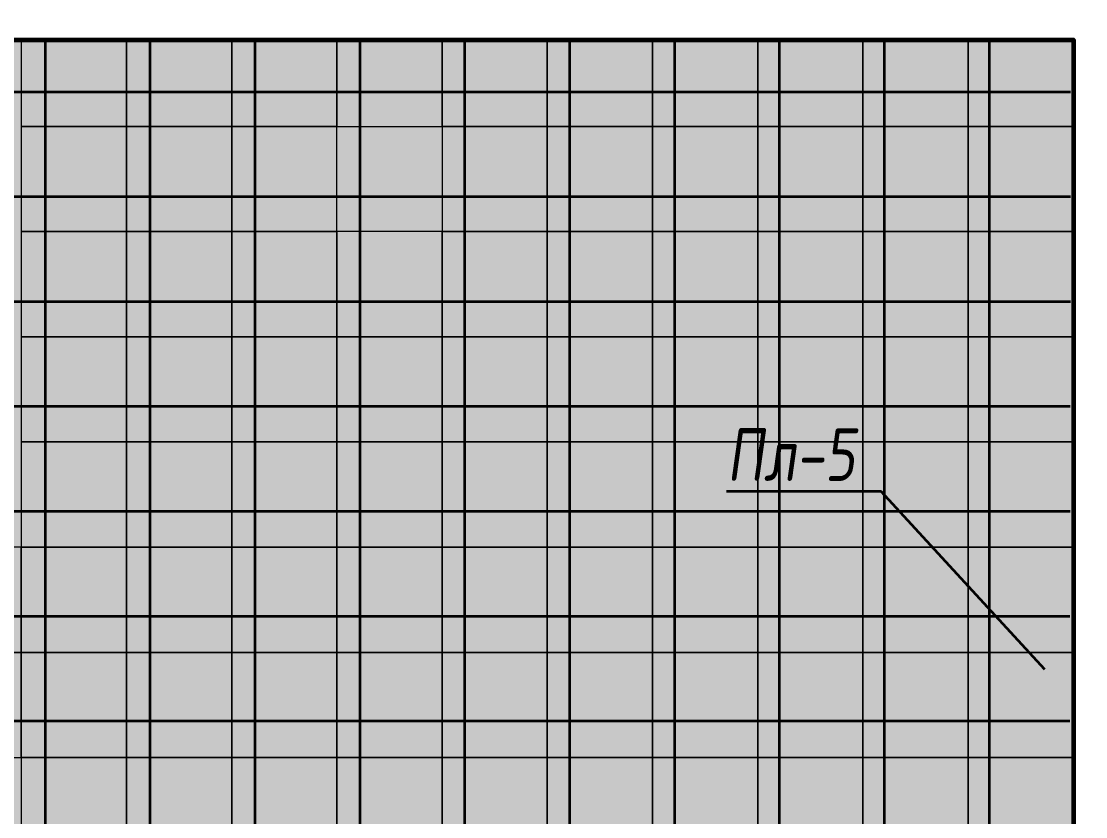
# Model space of a CAD drawing. Header units: millimetres. Extents: x -510890 to 418982, y -118257 to 141350.
# Drawn here: x -64546 to -59487, y 167 to 3948 of the extents above; entities that cross this region are included whole.
import ezdxf
from ezdxf import colors
from ezdxf.entities.mleader import LeaderData, LeaderLine
from ezdxf.math import Vec2, Vec3

# ---------------------------------------------------------------- set-up
doc = ezdxf.new("R2010")
doc.units = ezdxf.units.MM
doc.layers.add('АР_Площадь контур', color=220, linetype='Continuous', lineweight=35, plot=False)
doc.styles.add('Архитект', font='isocpeur.ttf', dxfattribs={"width": 0.8, "oblique": 8})

msp = doc.modelspace()

# ---------------------------------------------------------------- hatches: boundary and pattern name
at = {"layer": 'АР_Площадь контур', "lineweight": 5, "ltscale": 300, "transparency": 33554687}
h = msp.add_hatch(color=252, dxfattribs=at)
h.dxf.hatch_style = 1
h.paths.add_polyline_path([(-66045.9, 3948.1), (-66545.9, 3948.1)], flags=17)
h.paths.add_polyline_path([(-65045.9, 2948.1), (-65545.9, 2948.1)], flags=17)
h.paths.add_polyline_path([(-64545.9, 3448.1), (-65045.9, 3448.1), (-65045.9, 2448.1), (-64545.9, 2448.1)])
h.paths.add_polyline_path([(-64545.9, 2448.1), (-65045.9, 2448.1), (-65045.9, 1948.1), (-64545.9, 1948.1)])
h.paths.add_polyline_path([(-64045.9, 2448.1), (-64545.9, 2448.1), (-64545.9, 1948.1), (-64045.9, 1948.1)])
h.paths.add_polyline_path([(-64045.9, 1948.1), (-64545.9, 1948.1)], flags=17)
h.paths.add_polyline_path([(-63545.9, 2448.1), (-64045.9, 2448.1), (-64045.9, 1448.1), (-63545.9, 1448.1)])
h.paths.add_polyline_path([(-63045.9, 948.1), (-63545.9, 948.1)], flags=17)
at = {"layer": 'АР_Площадь контур', "true_color": 0x000000, "transparency": 33554687}
h = msp.add_hatch(dxfattribs=at)
h.set_pattern_fill('ANSI37', color=18, scale=157, angle=45, style=0)
h.set_pattern_definition([(90, (-46985.16, -81626.3), (-498.475, 0), []), (180, (-46985.16, -81626.3), (-6e-14, -498.475), [])])
h.paths.add_polyline_path([(-59573.5, -7966.3), (-68190.9, -7971.6), (-68175.9, -7690.6), (-68375.9, -7690.6), (-68375.9, -6560.6), (-67775.9, -6560.6), (-67775.9, -6110.6), (-68375.9, -6110.6), (-68375.9, -4552.6), (-68375.9, -3312.6), (-68375.9, 169.4), (-68045.9, 169.4), (-68045.9, 3859.4), (-59558.5, 3862.5)])
at = {"layer": 'АР_Площадь контур', "lineweight": 5, "ltscale": 300, "true_color": 0x828487, "transparency": 33554687}
h = msp.add_hatch(color=252, dxfattribs=at)
h.dxf.hatch_style = 1
h.paths.add_polyline_path([(-64545.9, 3448.1), (-65045.9, 3448.1)])
h.paths.add_polyline_path([(-64045.9, 2948.1), (-64545.9, 2948.1), (-64545.9, 2448.1), (-64045.9, 2448.1)])
h.paths.add_polyline_path([(-63045.9, 2948.1), (-64045.9, 2948.1), (-64045.9, 2448.1), (-63045.9, 2448.1)])
h.paths.add_polyline_path([(-63545.9, 2448.1), (-63545.9, 1948.1)], flags=17)
h.paths.add_polyline_path([(-63045.9, 2395.6), (-63045.9, 2448.1), (-63382, 2448.1), (-63545.9, 2448.1), (-63545.9, 1948.1), (-63045.9, 1948.1)])
h.paths.add_polyline_path([(-63045.9, 1948.1), (-63545.9, 1948.1), (-63545.9, 1448.1), (-63045.9, 1448.1)])
h.paths.add_polyline_path([(-62045.9, 1948.1), (-63045.9, 1948.1), (-63045.9, 1448.1), (-62045.9, 1448.1)])
h.paths.add_polyline_path([(-64045.9, 3859.4), (-64545.9, 3859.4), (-64545.9, 2948.1), (-64045.9, 2948.1)])
h.paths.add_polyline_path([(-64545.9, 3859.4), (-65045.9, 3859.4), (-65045.9, 3448.1), (-64545.9, 3448.1)])
at = {"layer": 'АР_Площадь контур', "lineweight": 5, "ltscale": 300, "true_color": 0xb8b9bc, "transparency": 33554687}
h = msp.add_hatch(color=9, dxfattribs=at)
h.dxf.hatch_style = 1
h.paths.add_polyline_path([(-63545.9, 3859.4), (-64045.9, 3859.4), (-64045.9, 3448.1), (-63545.9, 3448.1)])
at = {"layer": 'АР_Площадь контур', "lineweight": 5, "ltscale": 300, "transparency": 33554687}
h = msp.add_hatch(color=252, dxfattribs=at)
h.dxf.hatch_style = 1
h.paths.add_polyline_path([(-63045.9, 3859.4), (-63545.9, 3859.4), (-63545.9, 3448.1), (-63045.9, 3448.1)])
h = msp.add_hatch(color=252, dxfattribs=at)
h.dxf.hatch_style = 1
h.paths.add_polyline_path([(-62545.9, 3859.4), (-63045.9, 3859.4), (-63045.9, 3448.1), (-62545.9, 3448.1)])
h = msp.add_hatch(color=252, dxfattribs=at)
h.dxf.hatch_style = 1
h.paths.add_polyline_path([(-62045.9, 3859.4), (-62545.9, 3859.4), (-62545.9, 2948.1), (-62045.9, 2948.1)])
at = {"layer": 'АР_Площадь контур', "lineweight": 5, "ltscale": 300, "true_color": 0x828487, "transparency": 33554687}
h = msp.add_hatch(color=252, dxfattribs=at)
h.dxf.hatch_style = 1
h.paths.add_polyline_path([(-61545.9, 3859.4), (-62045.9, 3859.4), (-62045.9, 3448.1), (-61545.9, 3448.1)])
at = {"layer": 'АР_Площадь контур', "lineweight": 5, "ltscale": 300, "true_color": 0xb8b9bc, "transparency": 33554687}
h = msp.add_hatch(color=9, dxfattribs=at)
h.dxf.hatch_style = 1
h.paths.add_polyline_path([(-61045.9, 3859.4), (-61545.9, 3859.4), (-61545.9, 3448.1), (-61045.9, 3448.1)])
h = msp.add_hatch(color=9, dxfattribs=at)
h.dxf.hatch_style = 1
h.paths.add_polyline_path([(-60545.9, 3859.4), (-61045.9, 3859.4), (-61045.9, 3448.1), (-60545.9, 3448.1)])
h = msp.add_hatch(color=9, dxfattribs=at)
h.dxf.hatch_style = 1
h.paths.add_polyline_path([(-60045.9, 3859.4), (-60545.9, 3859.4), (-60545.9, 2948.1), (-60045.9, 2948.1)])
at = {"layer": 'АР_Площадь контур', "lineweight": 5, "ltscale": 300, "transparency": 33554687}
h = msp.add_hatch(color=252, dxfattribs=at)
h.dxf.hatch_style = 1
h.paths.add_polyline_path([(-59545.9, 3859.4), (-60045.9, 3859.4), (-60045.9, 3448.1), (-59545.9, 3448.1)])
at = {"layer": 'АР_Площадь контур', "lineweight": 5, "ltscale": 300, "true_color": 0xb8b9bc, "transparency": 33554687}
h = msp.add_hatch(color=9, dxfattribs=at)
h.dxf.hatch_style = 1
h.paths.add_polyline_path([(-63545.9, 3448.1), (-64045.9, 3448.1), (-64045.9, 2948.1), (-63545.9, 2948.1)])
h = msp.add_hatch(color=9, dxfattribs=at)
h.dxf.hatch_style = 1
h.paths.add_polyline_path([(-63045.9, 3448.1), (-63545.9, 3448.1), (-63545.9, 2948.1), (-63045.9, 2948.1)])
h = msp.add_hatch(color=9, dxfattribs=at)
h.dxf.hatch_style = 1
h.paths.add_polyline_path([(-62545.9, 3448.1), (-63045.9, 3448.1), (-63045.9, 2948.1), (-62545.9, 2948.1)])
at = {"layer": 'АР_Площадь контур', "lineweight": 5, "ltscale": 300, "true_color": 0x828487, "transparency": 33554687}
h = msp.add_hatch(color=252, dxfattribs=at)
h.dxf.hatch_style = 1
h.paths.add_polyline_path([(-61545.9, 3448.1), (-62045.9, 3448.1), (-62045.9, 2948.1), (-61545.9, 2948.1)])
h = msp.add_hatch(color=252, dxfattribs=at)
h.dxf.hatch_style = 1
h.paths.add_polyline_path([(-61045.9, 3448.1), (-61545.9, 3448.1), (-61545.9, 2948.1), (-61045.9, 2948.1)])
h = msp.add_hatch(color=252, dxfattribs=at)
h.dxf.hatch_style = 1
h.paths.add_polyline_path([(-60545.9, 3448.1), (-61045.9, 3448.1), (-61045.9, 2948.1), (-60545.9, 2948.1)])
at = {"layer": 'АР_Площадь контур', "lineweight": 5, "ltscale": 300, "transparency": 33554687}
h = msp.add_hatch(color=252, dxfattribs=at)
h.dxf.hatch_style = 1
h.paths.add_polyline_path([(-59545.9, 3448.1), (-60045.9, 3448.1), (-60045.9, 2948.1), (-59545.9, 2948.1)])
at = {"layer": 'АР_Площадь контур', "lineweight": 5, "ltscale": 300, "true_color": 0xb8b9bc, "transparency": 33554687}
h = msp.add_hatch(color=9, dxfattribs=at)
h.dxf.hatch_style = 1
h.paths.add_polyline_path([(-62545.9, 2948.1), (-63045.9, 2948.1), (-63045.9, 2448.1), (-62545.9, 2448.1)])
at = {"layer": 'АР_Площадь контур', "lineweight": 5, "ltscale": 300, "transparency": 33554687}
h = msp.add_hatch(color=252, dxfattribs=at)
h.dxf.hatch_style = 1
h.paths.add_polyline_path([(-62045.9, 2948.1), (-62545.9, 2948.1), (-62545.9, 2448.1), (-62045.9, 2448.1)])
h = msp.add_hatch(color=252, dxfattribs=at)
h.dxf.hatch_style = 1
h.paths.add_polyline_path([(-61545.9, 2948.1), (-62045.9, 2948.1), (-62045.9, 2448.1), (-61545.9, 2448.1)])
h = msp.add_hatch(color=252, dxfattribs=at)
h.dxf.hatch_style = 1
h.paths.add_polyline_path([(-61045.9, 2948.1), (-61545.9, 2948.1), (-61545.9, 1948.1), (-61045.9, 1948.1)])
at = {"layer": 'АР_Площадь контур', "lineweight": 5, "ltscale": 300, "true_color": 0x828487, "transparency": 33554687}
h = msp.add_hatch(color=252, dxfattribs=at)
h.dxf.hatch_style = 1
h.paths.add_polyline_path([(-60545.9, 2948.1), (-61045.9, 2948.1), (-61045.9, 2448.1), (-60545.9, 2448.1)])
at = {"layer": 'АР_Площадь контур', "lineweight": 5, "ltscale": 300, "true_color": 0xb8b9bc, "transparency": 33554687}
h = msp.add_hatch(color=9, dxfattribs=at)
h.dxf.hatch_style = 1
h.paths.add_polyline_path([(-60045.9, 2948.1), (-60545.9, 2948.1), (-60545.9, 2448.1), (-60045.9, 2448.1)])
h = msp.add_hatch(color=9, dxfattribs=at)
h.dxf.hatch_style = 1
h.paths.add_polyline_path([(-59545.9, 2948.1), (-60045.9, 2948.1), (-60045.9, 2448.1), (-59545.9, 2448.1)])
h = msp.add_hatch(color=9, dxfattribs=at)
h.dxf.hatch_style = 1
h.paths.add_polyline_path([(-62545.9, 2448.1), (-63045.9, 2448.1), (-63045.9, 1948.1), (-62545.9, 1948.1)])
h = msp.add_hatch(color=9, dxfattribs=at)
h.dxf.hatch_style = 1
h.paths.add_polyline_path([(-62045.9, 2448.1), (-62545.9, 2448.1), (-62545.9, 1948.1), (-62045.9, 1948.1)])
h = msp.add_hatch(color=9, dxfattribs=at)
h.dxf.hatch_style = 1
h.paths.add_polyline_path([(-61545.9, 2448.1), (-62045.9, 2448.1), (-62045.9, 1948.1), (-61545.9, 1948.1)])
at = {"layer": 'АР_Площадь контур', "lineweight": 5, "ltscale": 300, "true_color": 0x828487, "transparency": 33554687}
h = msp.add_hatch(color=252, dxfattribs=at)
h.dxf.hatch_style = 1
h.paths.add_polyline_path([(-60545.9, 2448.1), (-61045.9, 2448.1), (-61045.9, 1948.1), (-60545.9, 1948.1)])
h = msp.add_hatch(color=252, dxfattribs=at)
h.dxf.hatch_style = 1
h.paths.add_polyline_path([(-60045.9, 2448.1), (-60545.9, 2448.1), (-60545.9, 1948.1), (-60045.9, 1948.1)])
h = msp.add_hatch(color=252, dxfattribs=at)
h.dxf.hatch_style = 1
h.paths.add_polyline_path([(-59545.9, 2448.1), (-60045.9, 2448.1), (-60045.9, 1948.1), (-59545.9, 1948.1)])
at = {"layer": 'АР_Площадь контур', "lineweight": 5, "ltscale": 300, "true_color": 0xc7c8ca, "transparency": 33554687}
h = msp.add_hatch(color=9, dxfattribs=at)
h.dxf.hatch_style = 1
h.paths.add_polyline_path([(-65046.1, 1448.2), (-64646.2, 1448.1), (-64045.9, 1448.1), (-64045.9, 1948.1), (-65045.9, 1948.1), (-65045.9, 1796.8)])
at = {"layer": 'АР_Площадь контур', "lineweight": 5, "ltscale": 300, "true_color": 0xb8b9bc, "transparency": 33554687}
h = msp.add_hatch(color=9, dxfattribs=at)
h.dxf.hatch_style = 1
h.paths.add_polyline_path([(-61545.9, 1948.1), (-62045.9, 1948.1), (-62045.9, 1448.1), (-61545.9, 1448.1)])
at = {"layer": 'АР_Площадь контур', "lineweight": 5, "ltscale": 300, "transparency": 33554687}
h = msp.add_hatch(color=252, dxfattribs=at)
h.dxf.hatch_style = 1
h.paths.add_polyline_path([(-61045.9, 1948.1), (-61545.9, 1948.1), (-61545.9, 1448.1), (-61045.9, 1448.1)])
h = msp.add_hatch(color=252, dxfattribs=at)
h.dxf.hatch_style = 1
h.paths.add_polyline_path([(-60045.9, 1948.1), (-61045.9, 1948.1), (-61045.9, 1448.1), (-60045.9, 1448.1)])
at = {"layer": 'АР_Площадь контур', "lineweight": 5, "ltscale": 300, "true_color": 0x828487, "transparency": 33554687}
h = msp.add_hatch(color=252, dxfattribs=at)
h.dxf.hatch_style = 1
h.paths.add_polyline_path([(-59545.9, 1948.1), (-60045.9, 1948.1), (-60045.9, 1448.1), (-59545.9, 1448.1)])
h = msp.add_hatch(color=252, dxfattribs=at)
h.dxf.hatch_style = 1
h.paths.add_polyline_path([(-59545.9, -4051.9), (-60045.9, -4051.9), (-60045.9, -4551.9), (-59545.9, -4551.9)])
h.paths.add_polyline_path([(-59545.9, -3551.9), (-60045.9, -3551.9), (-60045.9, -4051.9), (-59545.9, -4051.9)])
h.paths.add_polyline_path([(-60045.9, -3551.9), (-60545.9, -3551.9), (-60545.9, -4051.9), (-60045.9, -4051.9)])
h.paths.add_polyline_path([(-60545.9, -3551.9), (-61045.9, -3551.9), (-61045.9, -4051.9), (-60545.9, -4051.9)])
h.paths.add_polyline_path([(-60545.9, -3051.9), (-61045.9, -3051.9), (-61045.9, -3551.9), (-60545.9, -3551.9)])
h.paths.add_polyline_path([(-60545.9, -2551.9), (-61045.9, -2551.9), (-61045.9, -3051.9), (-60545.9, -3051.9)])
h.paths.add_polyline_path([(-61045.9, -2551.9), (-61545.9, -2551.9), (-61545.9, -3051.9), (-61045.9, -3051.9)])
h.paths.add_polyline_path([(-61545.9, -2551.9), (-62045.9, -2551.9), (-62045.9, -3051.9), (-61545.9, -3051.9)])
h.paths.add_polyline_path([(-61545.9, -2051.9), (-62045.9, -2051.9), (-62045.9, -2551.9), (-61545.9, -2551.9)])
h.paths.add_polyline_path([(-61545.9, -1551.9), (-62045.9, -1551.9), (-62045.9, -2051.9), (-61545.9, -2051.9)])
h.paths.add_polyline_path([(-62545.9, -1551.9), (-63045.9, -1551.9), (-63045.9, -2051.9), (-62545.9, -2051.9)])
h.paths.add_polyline_path([(-62545.9, -1051.9), (-63045.9, -1051.9), (-63045.9, -1551.9), (-62545.9, -1551.9)])
h.paths.add_polyline_path([(-62545.9, -551.9), (-63045.9, -551.9), (-63045.9, -1051.9), (-62545.9, -1051.9)])
h.paths.add_polyline_path([(-63045.9, -551.9), (-63545.9, -551.9), (-63545.9, -1051.9), (-63045.9, -1051.9)])
h.paths.add_polyline_path([(-63545.9, -551.9), (-64045.9, -551.9), (-64045.9, -1051.9), (-63545.9, -1051.9)])
h.paths.add_polyline_path([(-63545.9, -51.9), (-64045.9, -51.9), (-64045.9, -551.9), (-63545.9, -551.9)])
h.paths.add_polyline_path([(-63545.9, 448.1), (-64045.9, 448.1), (-64045.9, -51.9), (-63545.9, -51.9)])
h.paths.add_polyline_path([(-64045.9, 448.1), (-64545.9, 448.1), (-64545.9, -51.9), (-64045.9, -51.9)])
h.paths.add_polyline_path([(-64545.9, 448.1), (-65045.9, 448.1), (-65045.9, -51.9), (-64545.9, -51.9)])
h.paths.add_polyline_path([(-64545.9, 948.1), (-65045.9, 948.1), (-65045.9, 448.1), (-64545.9, 448.1)])
h.paths.add_polyline_path([(-64545.9, 1378.9), (-65045.9, 1378.9), (-65045.9, 948.1), (-64545.9, 948.1)])
h.paths.add_polyline_path([(-64545.9, 1448.1), (-65045.9, 1448.1), (-65045.9, 1378.9), (-64545.9, 1378.9)])
h.paths.add_polyline_path([(-62095.9, -1690.6), (-62095.9, -2051.9), (-62045.9, -2051.9), (-62045.9, -1551.9), (-62545.9, -1551.9), (-62545.9, -2051.9), (-62495.9, -2051.9), (-62495.9, -1690.6)])
at = {"layer": 'АР_Площадь контур', "lineweight": 5, "ltscale": 300, "true_color": 0xb8b9bc, "transparency": 33554687}
h = msp.add_hatch(color=9, dxfattribs=at)
h.dxf.hatch_style = 1
h.paths.add_polyline_path([(-64045.9, 1448.1), (-64545.9, 1448.1), (-64545.9, 948.1), (-64045.9, 948.1)])
at = {"layer": 'АР_Площадь контур', "lineweight": 5, "ltscale": 300, "transparency": 33554687}
h = msp.add_hatch(color=252, dxfattribs=at)
h.dxf.hatch_style = 1
h.paths.add_polyline_path([(-63545.9, 1448.1), (-64045.9, 1448.1), (-64045.9, 1378.9), (-63545.9, 1378.9)])
h = msp.add_hatch(color=252, dxfattribs=at)
h.dxf.hatch_style = 1
h.paths.add_polyline_path([(-63045.9, 1448.1), (-63545.9, 1448.1), (-63545.9, 1378.9), (-63045.9, 1378.9)])
h = msp.add_hatch(color=252, dxfattribs=at)
h.dxf.hatch_style = 1
h.paths.add_polyline_path([(-62545.9, 1448.1), (-63045.9, 1448.1), (-63045.9, 1378.9), (-62545.9, 1378.9)])
at = {"layer": 'АР_Площадь контур', "lineweight": 5, "ltscale": 300, "true_color": 0x828487, "transparency": 33554687}
h = msp.add_hatch(color=252, dxfattribs=at)
h.dxf.hatch_style = 1
h.paths.add_polyline_path([(-62046, 1448.1), (-62546, 1448.1), (-62546, 1378.9), (-62046, 1378.9)])
at = {"layer": 'АР_Площадь контур', "lineweight": 5, "ltscale": 300, "true_color": 0xb8b9bc, "transparency": 33554687}
h = msp.add_hatch(color=9, dxfattribs=at)
h.dxf.hatch_style = 1
h.paths.add_polyline_path([(-61545.9, 1448.1), (-62045.9, 1448.1), (-62045.9, 948.1), (-61545.9, 948.1)])
h = msp.add_hatch(color=9, dxfattribs=at)
h.dxf.hatch_style = 1
h.paths.add_polyline_path([(-61045.9, 1448.1), (-61545.9, 1448.1), (-61545.9, 948.1), (-61045.9, 948.1)])
h = msp.add_hatch(color=9, dxfattribs=at)
h.dxf.hatch_style = 1
h.paths.add_polyline_path([(-60545.9, 1448.1), (-61045.9, 1448.1), (-61045.9, 448.1), (-60545.9, 448.1)])
at = {"layer": 'АР_Площадь контур', "lineweight": 5, "ltscale": 300, "transparency": 33554687}
h = msp.add_hatch(color=252, dxfattribs=at)
h.dxf.hatch_style = 1
h.paths.add_polyline_path([(-60045.9, 1448.1), (-60545.9, 1448.1), (-60545.9, 1378.9), (-60045.9, 1378.9)])
at = {"layer": 'АР_Площадь контур', "lineweight": 5, "ltscale": 300, "true_color": 0x828487, "transparency": 33554687}
h = msp.add_hatch(color=252, dxfattribs=at)
h.dxf.hatch_style = 1
h.paths.add_polyline_path([(-59545.9, 1448.1), (-60045.9, 1448.1), (-60045.9, 1378.9), (-59545.9, 1378.9)])
at = {"layer": 'АР_Площадь контур', "lineweight": 5, "ltscale": 300, "transparency": 33554687}
h = msp.add_hatch(color=252, dxfattribs=at)
h.dxf.hatch_style = 1
h.paths.add_polyline_path([(-63545.9, 1378.9), (-64045.9, 1378.9), (-64045.9, 948.1), (-63545.9, 948.1)])
h = msp.add_hatch(color=252, dxfattribs=at)
h.dxf.hatch_style = 1
h.paths.add_polyline_path([(-63045.9, 1378.9), (-63545.9, 1378.9), (-63545.9, 948.1), (-63045.9, 948.1)])
h = msp.add_hatch(color=252, dxfattribs=at)
h.dxf.hatch_style = 1
h.paths.add_polyline_path([(-62545.9, 1378.9), (-63045.9, 1378.9), (-63045.9, 948.1), (-62545.9, 948.1)])
at = {"layer": 'АР_Площадь контур', "lineweight": 5, "ltscale": 300, "true_color": 0x828487, "transparency": 33554687}
h = msp.add_hatch(color=252, dxfattribs=at)
h.dxf.hatch_style = 1
h.paths.add_polyline_path([(-62046, 1378.9), (-62546, 1378.9), (-62546, 948.1), (-62046, 948.1)])
at = {"layer": 'АР_Площадь контур', "lineweight": 5, "ltscale": 300, "transparency": 33554687}
h = msp.add_hatch(color=252, dxfattribs=at)
h.dxf.hatch_style = 1
h.paths.add_polyline_path([(-60045.9, 1378.9), (-60545.9, 1378.9), (-60545.9, 948.1), (-60045.9, 948.1)])
at = {"layer": 'АР_Площадь контур', "lineweight": 5, "ltscale": 300, "true_color": 0x828487, "transparency": 33554687}
h = msp.add_hatch(color=252, dxfattribs=at)
h.dxf.hatch_style = 1
h.paths.add_polyline_path([(-59545.9, 1378.9), (-60045.9, 1378.9), (-60045.9, 948.1), (-59545.9, 948.1)])
at = {"layer": 'АР_Площадь контур', "lineweight": 5, "ltscale": 300, "true_color": 0xb8b9bc, "transparency": 33554687}
h = msp.add_hatch(color=9, dxfattribs=at)
h.dxf.hatch_style = 1
h.paths.add_polyline_path([(-64045.9, 948.1), (-64545.9, 948.1), (-64545.9, 448.1), (-64045.9, 448.1)])
h = msp.add_hatch(color=9, dxfattribs=at)
h.dxf.hatch_style = 1
h.paths.add_polyline_path([(-63545.9, 948.1), (-64045.9, 948.1), (-64045.9, 448.1), (-63545.9, 448.1)])
h = msp.add_hatch(color=9, dxfattribs=at)
h.dxf.hatch_style = 1
h.paths.add_polyline_path([(-63045.9, 948.1), (-63545.9, 948.1), (-63545.9, -51.9), (-63045.9, -51.9)])
at = {"layer": 'АР_Площадь контур', "lineweight": 5, "ltscale": 300, "transparency": 33554687}
h = msp.add_hatch(color=252, dxfattribs=at)
h.dxf.hatch_style = 1
h.paths.add_polyline_path([(-62545.9, 948.1), (-63045.9, 948.1), (-63045.9, 448.1), (-62545.9, 448.1)])
at = {"layer": 'АР_Площадь контур', "lineweight": 5, "ltscale": 300, "true_color": 0x828487, "transparency": 33554687}
h = msp.add_hatch(color=252, dxfattribs=at)
h.dxf.hatch_style = 1
h.paths.add_polyline_path([(-62046, 948.1), (-62546, 948.1), (-62546, 448.1), (-62046, 448.1)])
h = msp.add_hatch(color=252, dxfattribs=at)
h.dxf.hatch_style = 1
h.paths.add_polyline_path([(-61546, 948.1), (-62046, 948.1), (-62046, 448.1), (-61546, 448.1)])
h = msp.add_hatch(color=252, dxfattribs=at)
h.dxf.hatch_style = 1
h.paths.add_polyline_path([(-61046, 948.1), (-61546, 948.1), (-61546, 448.1), (-61046, 448.1)])
at = {"layer": 'АР_Площадь контур', "lineweight": 5, "ltscale": 300, "transparency": 33554687}
h = msp.add_hatch(color=252, dxfattribs=at)
h.dxf.hatch_style = 1
h.paths.add_polyline_path([(-60045.9, 948.1), (-60545.9, 948.1), (-60545.9, 448.1), (-60045.9, 448.1)])
h = msp.add_hatch(color=252, dxfattribs=at)
h.dxf.hatch_style = 1
h.paths.add_polyline_path([(-59545.9, 948.1), (-60045.9, 948.1), (-60045.9, 448.1), (-59545.9, 448.1)])
at = {"layer": 'АР_Площадь контур', "true_color": 0x000000, "transparency": 33554687}
h = msp.add_hatch(dxfattribs=at)
h.set_pattern_fill('ANSI37', color=18, scale=157, angle=45, style=0)
h.set_pattern_definition([(90, (2999.9, -126491.3), (-498.475, 0), []), (180, (2999.9, -126491.3), (-6e-14, -498.475), [])])
h.paths.add_polyline_path([(-72318.8, -8090.6), (-72318.8, -13690.6), (-62095.9, -13690.6), (-62095.9, -13690.6), (-62095.9, -24584.8), (-59546, -24584.8), (-59546, -20121.9), (-58736, -20121.9, 0.371959), (-50060.9, -11580.6), (-50060.9, -10640.6), (-44215.9, -10640.6), (-44215.9, -8090.6), (-44495.9, -8090.6), (-44495.9, -7690.6), (-44215.9, -7690.6), (-44215.9, -4675.7), (-44965.9, -4675.7), (-44965.9, -1940.6), (-46605.9, -1940.6), (-46605.9, 859.4), (-56095.9, 859.4), (-56095.9, -1970.6), (-50495.9, -1970.6), (-50495.9, -1690.6), (-49973.5, -1690.6), (-49975.9, -8090.6)])
h.paths.add_polyline_path([(-56495.8, -13690.6), (-56495.8, -14090.6), (-56095.8, -14090.6), (-56095.8, -13690.6)], flags=0)
at = {"layer": 'АР_Площадь контур', "lineweight": 5, "ltscale": 300, "transparency": 33554687}
h = msp.add_hatch(color=252, dxfattribs=at)
h.dxf.hatch_style = 1
h.paths.add_polyline_path([(-62545.9, 448.1), (-63045.9, 448.1), (-63045.9, -51.9), (-62545.9, -51.9)])
h = msp.add_hatch(color=252, dxfattribs=at)
h.dxf.hatch_style = 1
h.paths.add_polyline_path([(-62045.9, 448.1), (-62545.9, 448.1), (-62545.9, -51.9), (-62045.9, -51.9)])
h = msp.add_hatch(color=252, dxfattribs=at)
h.dxf.hatch_style = 1
h.paths.add_polyline_path([(-61545.9, 448.1), (-62045.9, 448.1), (-62045.9, -51.9), (-61545.9, -51.9)])
at = {"layer": 'АР_Площадь контур', "lineweight": 5, "ltscale": 300, "true_color": 0x828487, "transparency": 33554687}
h = msp.add_hatch(color=252, dxfattribs=at)
h.dxf.hatch_style = 1
h.paths.add_polyline_path([(-61046, 448.1), (-61546, 448.1), (-61546, -51.9), (-61046, -51.9)])
at = {"layer": 'АР_Площадь контур', "lineweight": 5, "ltscale": 300, "true_color": 0xb8b9bc, "transparency": 33554687}
h = msp.add_hatch(color=9, dxfattribs=at)
h.dxf.hatch_style = 1
h.paths.add_polyline_path([(-60545.9, 448.1), (-61045.9, 448.1), (-61045.9, -51.9), (-60545.9, -51.9)])
h = msp.add_hatch(color=9, dxfattribs=at)
h.dxf.hatch_style = 1
h.paths.add_polyline_path([(-60045.9, 448.1), (-60545.9, 448.1), (-60545.9, -51.9), (-60045.9, -51.9)])
h = msp.add_hatch(color=9, dxfattribs=at)
h.dxf.hatch_style = 1
h.paths.add_polyline_path([(-59545.9, 448.1), (-60045.9, 448.1), (-60045.9, -551.9), (-59545.9, -551.9)])

# ---------------------------------------------------------------- linework, layer by layer
at = {"layer": 'АР_Площадь контур', "lineweight": 60}
msp.add_lwpolyline([(-67707.4, -7990.6), (-68095.9, -7990.6), (-68095.9, -7690.6), (-68375.9, -7690.6), (-68375.9, -2090.6), (-68095.9, -2090.6), (-68095.9, -1690.6), (-68375.9, -1690.6), (-68375.9, 169.4), (-68045.9, 169.4), (-68045.9, 3859.4), (-59545.9, 3859.4), (-59546, -7970.7), (-61095.9, -7970.4)], dxfattribs=at)
at = {"layer": 'АР_Площадь контур', "lineweight": 5}
msp.add_lwpolyline([(-62095.9, -7970.4), (-62095.9, -7690.6), (-62495.9, -7690.6), (-62495.9, -7970.5), (-68095.9, -7970.5), (-68095.9, -7690.6), (-68375.9, -7690.6), (-68375.9, -2090.6), (-68095.9, -2090.6), (-68095.9, -1690.6), (-68375.9, -1690.6), (-68375.9, 169.4), (-68045.9, 169.4), (-68045.9, 3859.4), (-59545.9, 3859.4), (-59546, -7970.7), (-62095.9, -7970.4)], dxfattribs=at)
at = {"layer": 'АР_Площадь контур', "lineweight": 5, "ltscale": 300}
for points in [[(-64545.9, 3859.4), (-64545.9, 3448.1), (-64045.9, 3448.1)], [(-64045.9, 3448.1), (-64045.9, 3859.4)], [(-64045.9, 3859.4), (-64045.9, 3448.1), (-63545.9, 3448.1)], [(-63545.9, 3448.1), (-63545.9, 3859.4)], [(-63545.9, 3859.4), (-63545.9, 3448.1), (-63045.9, 3448.1)], [(-63045.9, 3448.1), (-63045.9, 3859.4)], [(-63045.9, 3859.4), (-63045.9, 3448.1), (-62545.9, 3448.1)], [(-62545.9, 3448.1), (-62545.9, 3859.4)], [(-62545.9, 3859.4), (-62545.9, 3448.1), (-62045.9, 3448.1)], [(-62045.9, 3448.1), (-62045.9, 3859.4)], [(-62045.9, 3859.4), (-62045.9, 3448.1), (-61545.9, 3448.1)], [(-61545.9, 3448.1), (-61545.9, 3859.4)], [(-61545.9, 3859.4), (-61545.9, 3448.1), (-61045.9, 3448.1)], [(-61045.9, 3448.1), (-61045.9, 3859.4)], [(-61045.9, 3859.4), (-61045.9, 3448.1), (-60545.9, 3448.1)], [(-60545.9, 3448.1), (-60545.9, 3859.4)], [(-60545.9, 3859.4), (-60545.9, 3448.1), (-60045.9, 3448.1)], [(-60045.9, 3448.1), (-60045.9, 3859.4)], [(-60045.9, 3859.4), (-60045.9, 3448.1), (-59545.9, 3448.1)], [(-59545.9, 3448.1), (-59545.9, 3859.4)], [(-59545.9, 3859.4), (-59545.9, 3448.1), (-59545.8, 3448.1)], [(-64045.9, 2948.1), (-64045.9, 3448.1), (-64545.9, 3448.1), (-64545.9, 2948.1), (-64045.9, 2948.1)], [(-63545.9, 2948.1), (-63545.9, 3448.1), (-64045.9, 3448.1), (-64045.9, 2948.1), (-63545.9, 2948.1)], [(-63045.9, 2948.1), (-63045.9, 3448.1), (-63545.9, 3448.1), (-63545.9, 2948.1), (-63045.9, 2948.1)], [(-62045.9, 2948.1), (-62045.9, 3448.1), (-62545.9, 3448.1), (-62545.9, 2948.1), (-62045.9, 2948.1)], [(-61545.9, 2948.1), (-61545.9, 3448.1), (-62045.9, 3448.1), (-62045.9, 2948.1), (-61545.9, 2948.1)], [(-61045.9, 2948.1), (-61045.9, 3448.1), (-61545.9, 3448.1), (-61545.9, 2948.1), (-61045.9, 2948.1)], [(-60545.9, 2948.1), (-60545.9, 3448.1), (-61045.9, 3448.1), (-61045.9, 2948.1), (-60545.9, 2948.1)], [(-60045.9, 2948.1), (-60045.9, 3448.1), (-60545.9, 3448.1), (-60545.9, 2948.1), (-60045.9, 2948.1)], [(-59545.9, 2948.1), (-59545.9, 3448.1), (-60045.9, 3448.1), (-60045.9, 2948.1), (-59545.9, 2948.1)], [(-64045.9, 2448.1), (-64045.9, 2948.1), (-64545.9, 2948.1), (-64545.9, 2448.1), (-64045.9, 2448.1)], [(-63545.9, 2448.1), (-63545.9, 2948.1), (-64045.9, 2948.1), (-64045.9, 2448.1), (-63545.9, 2448.1)], [(-63045.9, 2448.1), (-63045.9, 2948.1), (-63545.9, 2948.1), (-63545.9, 2448.1), (-63045.9, 2448.1)], [(-62545.9, 2448.1), (-62545.9, 2948.1), (-63045.9, 2948.1), (-63045.9, 2448.1), (-62545.9, 2448.1)], [(-62045.9, 2448.1), (-62045.9, 2948.1), (-62545.9, 2948.1), (-62545.9, 2448.1), (-62045.9, 2448.1)], [(-61545.9, 2448.1), (-61545.9, 2948.1), (-62045.9, 2948.1), (-62045.9, 2448.1), (-61545.9, 2448.1)], [(-61045.9, 2448.1), (-61045.9, 2948.1), (-61545.9, 2948.1), (-61545.9, 2448.1), (-61045.9, 2448.1)], [(-60545.9, 2448.1), (-60545.9, 2948.1), (-61045.9, 2948.1), (-61045.9, 2448.1), (-60545.9, 2448.1)], [(-60045.9, 2448.1), (-60045.9, 2948.1), (-60545.9, 2948.1), (-60545.9, 2448.1), (-60045.9, 2448.1)], [(-59545.9, 2448.1), (-59545.9, 2948.1), (-60045.9, 2948.1), (-60045.9, 2448.1), (-59545.9, 2448.1)], [(-59545.8, 2948.1), (-59545.9, 2948.1), (-59545.9, 2448.1), (-59545.9, 2448.1)], [(-64045.9, 1948.1), (-64045.9, 2448.1), (-64545.9, 2448.1), (-64545.9, 1948.1), (-64045.9, 1948.1)], [(-63545.9, 1948.1), (-63545.9, 2448.1), (-64045.9, 2448.1), (-64045.9, 1948.1), (-63545.9, 1948.1)], [(-63045.9, 1948.1), (-63045.9, 2448.1), (-63545.9, 2448.1), (-63545.9, 1948.1), (-63045.9, 1948.1)], [(-62545.9, 1948.1), (-62545.9, 2448.1), (-63045.9, 2448.1), (-63045.9, 1948.1), (-62545.9, 1948.1)], [(-62045.9, 1948.1), (-62045.9, 2448.1), (-62545.9, 2448.1), (-62545.9, 1948.1), (-62045.9, 1948.1)], [(-61545.9, 1948.1), (-61545.9, 2448.1), (-62045.9, 2448.1), (-62045.9, 1948.1), (-61545.9, 1948.1)], [(-61045.9, 1948.1), (-61045.9, 2448.1), (-61545.9, 2448.1), (-61545.9, 1948.1), (-61045.9, 1948.1)], [(-60545.9, 1948.1), (-60545.9, 2448.1), (-61045.9, 2448.1), (-61045.9, 1948.1), (-60545.9, 1948.1)], [(-60045.9, 1948.1), (-60045.9, 2448.1), (-60545.9, 2448.1), (-60545.9, 1948.1), (-60045.9, 1948.1)], [(-59545.9, 1948.1), (-59545.9, 2448.1), (-60045.9, 2448.1), (-60045.9, 1948.1), (-59545.9, 1948.1)], [(-59545.9, 2448.1), (-59545.9, 2448.1), (-59545.9, 1948.1), (-59545.9, 1948.1)], [(-64045.9, 1448.1), (-64045.9, 1948.1), (-64545.9, 1948.1), (-64545.9, 1448.1), (-64045.9, 1448.1)], [(-63545.9, 1448.1), (-63545.9, 1948.1), (-64045.9, 1948.1), (-64045.9, 1448.1), (-63545.9, 1448.1)], [(-63045.9, 1448.1), (-63045.9, 1948.1), (-63545.9, 1948.1), (-63545.9, 1448.1), (-63045.9, 1448.1)], [(-62545.9, 1448.1), (-62545.9, 1948.1), (-63045.9, 1948.1), (-63045.9, 1448.1), (-62545.9, 1448.1)], [(-62045.9, 1448.1), (-62045.9, 1948.1), (-62545.9, 1948.1), (-62545.9, 1448.1), (-62045.9, 1448.1)], [(-61545.9, 1448.1), (-61545.9, 1948.1), (-62045.9, 1948.1), (-62045.9, 1448.1), (-61545.9, 1448.1)], [(-61045.9, 1448.1), (-61045.9, 1948.1), (-61545.9, 1948.1), (-61545.9, 1448.1), (-61045.9, 1448.1)], [(-60545.9, 1448.1), (-60545.9, 1948.1), (-61045.9, 1948.1), (-61045.9, 1448.1), (-60545.9, 1448.1)], [(-60045.9, 1448.1), (-60045.9, 1948.1), (-60545.9, 1948.1), (-60545.9, 1448.1), (-60045.9, 1448.1)], [(-59545.9, 1448.1), (-59545.9, 1948.1), (-60045.9, 1948.1), (-60045.9, 1448.1), (-59545.9, 1448.1)], [(-64545.9, 948.1), (-64545.9, 1448.1), (-65045.9, 1448.1), (-65045.9, 948.1), (-64545.9, 948.1)], [(-64045.9, 948.1), (-64045.9, 1448.1), (-64545.9, 1448.1), (-64545.9, 948.1), (-64045.9, 948.1)], [(-63545.9, 948.1), (-63545.9, 1448.1), (-64045.9, 1448.1), (-64045.9, 948.1), (-63545.9, 948.1)], [(-63045.9, 948.1), (-63045.9, 1448.1), (-63545.9, 1448.1), (-63545.9, 948.1), (-63045.9, 948.1)], [(-62545.9, 948.1), (-62545.9, 1448.1), (-63045.9, 1448.1), (-63045.9, 948.1), (-62545.9, 948.1)], [(-62045.9, 948.1), (-62045.9, 1448.1), (-62545.9, 1448.1), (-62545.9, 948.1), (-62045.9, 948.1)], [(-61545.9, 948.1), (-61545.9, 1448.1), (-62045.9, 1448.1), (-62045.9, 948.1), (-61545.9, 948.1)], [(-61045.9, 948.1), (-61045.9, 1448.1), (-61545.9, 1448.1), (-61545.9, 948.1), (-61045.9, 948.1)], [(-60545.9, 948.1), (-60545.9, 1448.1), (-61045.9, 1448.1), (-61045.9, 948.1), (-60545.9, 948.1)], [(-60045.9, 948.1), (-60045.9, 1448.1), (-60545.9, 1448.1), (-60545.9, 948.1), (-60045.9, 948.1)], [(-59545.9, 948.1), (-59545.9, 1448.1), (-60045.9, 1448.1), (-60045.9, 948.1), (-59545.9, 948.1)], [(-64545.9, 448.1), (-64545.9, 948.1), (-65045.9, 948.1), (-65045.9, 448.1), (-64545.9, 448.1)], [(-64045.9, 448.1), (-64045.9, 948.1), (-64545.9, 948.1), (-64545.9, 448.1), (-64045.9, 448.1)], [(-63545.9, 448.1), (-63545.9, 948.1), (-64045.9, 948.1), (-64045.9, 448.1), (-63545.9, 448.1)], [(-63045.9, 448.1), (-63045.9, 948.1), (-63545.9, 948.1), (-63545.9, 448.1), (-63045.9, 448.1)], [(-62545.9, 448.1), (-62545.9, 948.1), (-63045.9, 948.1), (-63045.9, 448.1), (-62545.9, 448.1)], [(-62045.9, 448.1), (-62045.9, 948.1), (-62545.9, 948.1), (-62545.9, 448.1), (-62045.9, 448.1)], [(-61545.9, 448.1), (-61545.9, 948.1), (-62045.9, 948.1), (-62045.9, 448.1), (-61545.9, 448.1)], [(-61045.9, 448.1), (-61045.9, 948.1), (-61545.9, 948.1), (-61545.9, 448.1), (-61045.9, 448.1)], [(-60545.9, 448.1), (-60545.9, 948.1), (-61045.9, 948.1), (-61045.9, 448.1), (-60545.9, 448.1)], [(-60045.9, 448.1), (-60045.9, 948.1), (-60545.9, 948.1), (-60545.9, 448.1), (-60045.9, 448.1)], [(-59545.9, 448.1), (-59545.9, 948.1), (-60045.9, 948.1), (-60045.9, 448.1), (-59545.9, 448.1)], [(-64045.9, -51.9), (-64045.9, 448.1), (-64545.9, 448.1), (-64545.9, -51.9), (-64045.9, -51.9)], [(-63545.9, -51.9), (-63545.9, 448.1), (-64045.9, 448.1), (-64045.9, -51.9), (-63545.9, -51.9)], [(-63045.9, -51.9), (-63045.9, 448.1), (-63545.9, 448.1), (-63545.9, -51.9), (-63045.9, -51.9)], [(-62545.9, -51.9), (-62545.9, 448.1), (-63045.9, 448.1), (-63045.9, -51.9), (-62545.9, -51.9)], [(-62045.9, -51.9), (-62045.9, 448.1), (-62545.9, 448.1), (-62545.9, -51.9), (-62045.9, -51.9)], [(-61545.9, -51.9), (-61545.9, 448.1), (-62045.9, 448.1), (-62045.9, -51.9), (-61545.9, -51.9)], [(-61045.9, -51.9), (-61045.9, 448.1), (-61545.9, 448.1), (-61545.9, -51.9), (-61045.9, -51.9)], [(-60545.9, -51.9), (-60545.9, 448.1), (-61045.9, 448.1), (-61045.9, -51.9), (-60545.9, -51.9)], [(-60045.9, -51.9), (-60045.9, 448.1), (-60545.9, 448.1), (-60545.9, -51.9), (-60045.9, -51.9)], [(-59545.9, -51.9), (-59545.9, 448.1), (-60045.9, 448.1), (-60045.9, -51.9), (-59545.9, -51.9)]]:
    msp.add_lwpolyline(points, dxfattribs=at)

# ---------------------------------------------------------------- leaders
at = {"layer": 'АР_Площадь контур'}
ml = msp.add_multileader_mtext('Standard', dxfattribs=at)
ml.set_content('Пл-5', color=256, style='Архитект')
ml.set_leader_properties(color=256, linetype='ByLayer', lineweight=-1)
ml.build(insert=Vec2(0, 0))
ml.multileader.update_dxf_attribs({"text_left_attachment_type": 6, "text_right_attachment_type": 6, "dogleg_length": 25, "arrow_head_size": 200})
ctx = ml.context
ctx.base_point, ctx.char_height, ctx.arrow_head_size, ctx.landing_gap_size, ctx.plane_origin = Vec3(-66903.6, 2301.8), 250, 200, 100, Vec3(-79789.7, 2060.2)
ctx.left_attachment, ctx.right_attachment = 6, 6
notes = []
notes.append((ctx, [(1, (1, 1, 0), (-66928.6, 2301.8), (1, 0), 25, [(1, [(-68045.8, 1801.7)], 0, [])])]))
ctx.mtext.insert, ctx.mtext.width, ctx.mtext.defined_height, ctx.mtext.line_spacing_style, ctx.mtext.flow_direction = Vec3(-66803.6, 2601.8), 3549.472, 1007.6, 2, 5
ml = msp.add_multileader_mtext('Standard', dxfattribs=at)
ml.set_content('Пл-5', color=256, style='Архитект')
ml.set_leader_properties(color=256, linetype='ByLayer', lineweight=-1)
ml.build(insert=Vec2(0, 0))
ml.multileader.update_dxf_attribs({"text_left_attachment_type": 6, "text_right_attachment_type": 6, "dogleg_length": 25, "arrow_head_size": 200})
ctx = ml.context
ctx.base_point, ctx.char_height, ctx.arrow_head_size, ctx.landing_gap_size, ctx.plane_origin = Vec3(-61294, 1713), 250, 200, 100, Vec3(-74180.1, 1471.4)
ctx.left_attachment, ctx.right_attachment = 6, 6
notes.append((ctx, [(0, (1, 1, 0), (-60458.8, 1713), (-1, 0), 25, [(1, [(-59545.9, 718.8)], 0, [])])]))
ctx.mtext.insert, ctx.mtext.width, ctx.mtext.defined_height, ctx.mtext.line_spacing_style, ctx.mtext.flow_direction = Vec3(-61194, 2013), 3549.472, 1007.6, 2, 5
for ctx, leaders in notes:
    for number, flags, end, landing, length, lines in leaders:
        leader = LeaderData()
        leader.index, (leader.has_last_leader_line, leader.has_dogleg_vector, leader.attachment_direction) = number, flags
        leader.last_leader_point, leader.dogleg_vector, leader.dogleg_length = Vec3(end), Vec3(landing), length
        for number, points, colour, breaks in lines:
            line = LeaderLine()
            line.index, line.vertices, line.color, line.breaks = number, Vec3.list(points), colors.encode_raw_color(colour), breaks
            leader.lines.append(line)
        ctx.leaders.append(leader)

doc.saveas('drawing.dxf')
